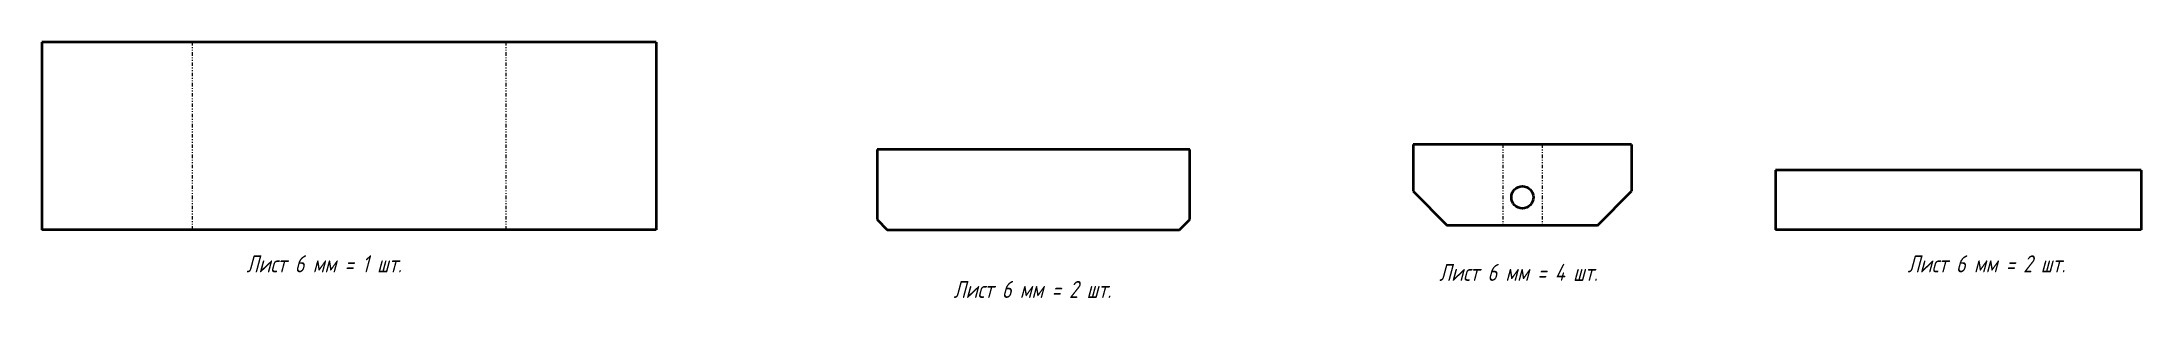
# Model space of a CAD drawing. Header units: millimetres. Extents: x 0 to 2464, y -80 to 220.
import ezdxf

# ---------------------------------------------------------------- set-up
doc = ezdxf.new("R2010")
doc.units = ezdxf.units.MM
doc.linetypes.add('K5LT_BASIC', pattern=[0])
doc.linetypes.add('K5LT_CHAIN_LINE_WITH_2_POINTS', pattern=[12, 4, -2, 1, -2, 1, -2])
doc.styles.add('KTEXTSTYLE', font='GOST_AU.SHX', dxfattribs={"width": 0.96, "height": 5})

msp = doc.modelspace()

# ---------------------------------------------------------------- linework, layer by layer
at = {"color": 7, "linetype": 'K5LT_BASIC', "lineweight": 40}
for p, q in [((0, 220), (0, 0)), ((166, 220), (0, 220)), ((186.4, 220), (166, 220)), ((534.4, 220), (186.4, 220)), ((554.8, 220), (534.4, 220)), ((720.8, 220), (554.8, 220)), ((720.8, 220), (720.8, 0)), ((1707.6, 100), (1609.6, 100)), ((1609.6, 100), (1609.6, 45)), ((1721.8, 100), (1707.6, 100)), ((1753.8, 100), (1721.8, 100)), ((1767.9, 100), (1753.8, 100)), ((1865.9, 100), (1767.9, 100)), ((1865.9, 100), (1865.9, 45)), ((1347.2, 94), (980.2, 94)), ((980.2, 94), (980.2, 12)), ((1347.2, 12), (1347.2, 94)), ((2463.9, 70), (2035, 70)), ((2035, 70), (2035, 0)), ((2463.9, 70), (2463.9, 0)), ((1609.6, 45), (1649.6, 5)), ((1825.9, 5), (1865.9, 45)), ((166, 0), (0, 0)), ((186.4, 0), (166, 0)), ((534.4, 0), (186.4, 0)), ((554.8, 0), (534.4, 0)), ((720.8, 0), (554.8, 0)), ((980.2, 12), (992.2, 0)), ((992.2, 0), (1335.2, 0)), ((1335.2, 0), (1347.2, 12)), ((1707.6, 5), (1649.6, 5)), ((1721.8, 5), (1707.6, 5)), ((1753.8, 5), (1721.8, 5)), ((1767.9, 5), (1753.8, 5)), ((1825.9, 5), (1767.9, 5)), ((2463.9, 0), (2035, 0))]:
    msp.add_line(p, q, dxfattribs=at)
at = {"color": 7, "linetype": 'K5LT_CHAIN_LINE_WITH_2_POINTS', "lineweight": 18}
for p, q in [((176.2, 220), (176.2, 0)), ((544.6, 220), (544.6, 0)), ((1714.7, 100), (1714.7, 5)), ((1760.8, 100), (1760.8, 5))]:
    msp.add_line(p, q, dxfattribs=at)
at = {"color": 7, "linetype": 'K5LT_BASIC', "lineweight": 40}
msp.add_circle((1737.8, 38), 13, dxfattribs=at)

# ---------------------------------------------------------------- texts
at = {"color": 7, "char_height": 20, "attachment_point": 1, "style": 'KTEXTSTYLE'}
for s, insert in [('\\H3.5;\\W0.965;\\Q15;\\Q15;\\H20.00;Лист 6 мм = 1 шт.', (240, -30)), ('\\H3.5;\\W0.965;\\Q15;\\Q15;\\H20.00;Лист 6 мм = 4 шт.', (1640, -40)), ('\\H3.5;\\W0.965;\\Q15;\\Q15;\\H20.00;Лист 6 мм = 2 шт.', (2190, -30)), ('\\H3.5;\\W0.965;\\Q15;\\Q15;\\H20.00;Лист 6 мм = 2 шт.', (1070, -60))]:
    msp.add_mtext(s, dxfattribs=dict(at, insert=insert))

doc.saveas('drawing.dxf')
